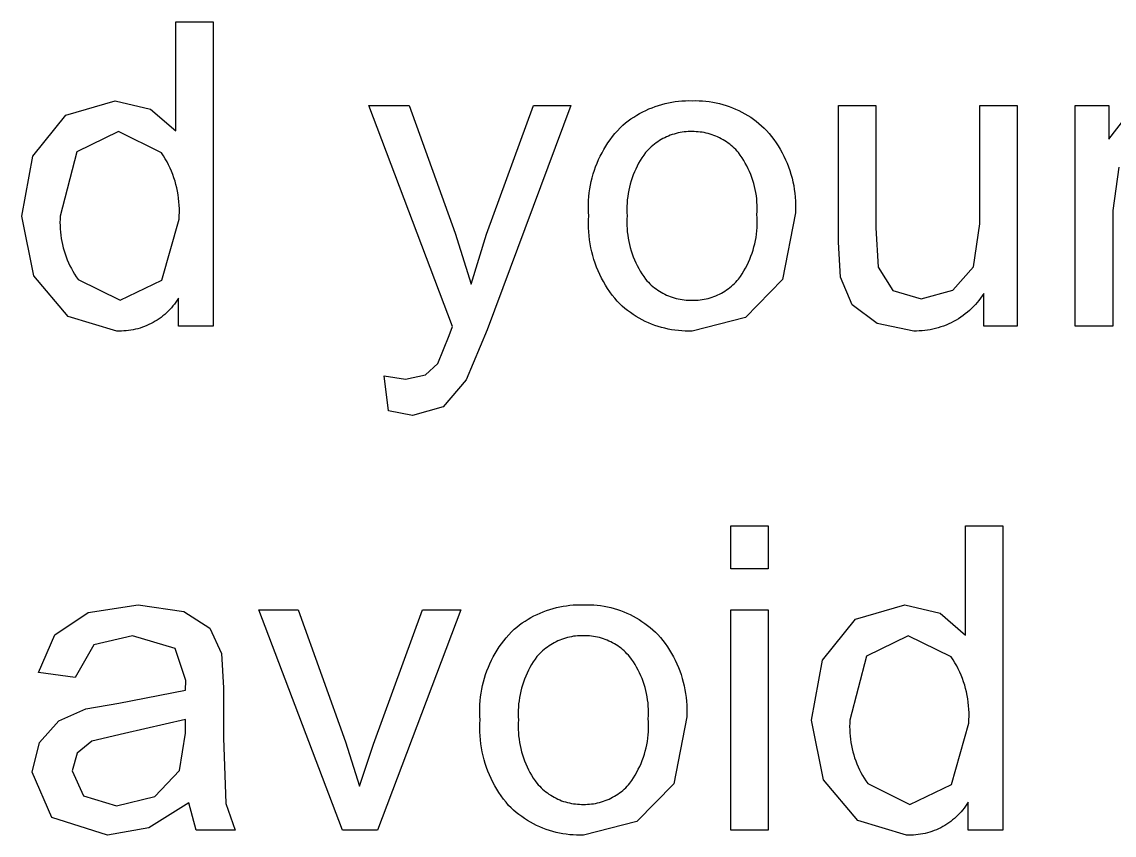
# Model space of a CAD drawing. Header units: inches. Extents: x 0 to 97, y -45 to 96.
# Drawn here: x 30.12 to 37.29, y -33.96 to -28.62 of the extents above; entities that cross this region are included whole.
import ezdxf

# ---------------------------------------------------------------- set-up
doc = ezdxf.new("R2010")
doc.units = ezdxf.units.IN
doc.header["$MEASUREMENT"] = 0
doc.layers.add('Information', color=7, linetype='Continuous', true_color=0x000000)

msp = doc.modelspace()

# ---------------------------------------------------------------- linework, layer by layer
at = {"layer": 'Information'}
for p, q in [((31.1321, -29.3334), (31.1321, -28.6163)), ((31.1321, -28.6163), (31.3761, -28.6163)), ((31.3761, -28.6163), (31.3761, -30.615)), ((30.4095, -29.2285), (30.7326, -29.1344)), ((30.7326, -29.1344), (30.9657, -29.1896)), ((32.948, -30.6177), (32.3986, -29.1671)), ((32.3986, -29.1671), (32.6631, -29.1671)), ((32.6631, -29.1671), (32.9644, -30.0056)), ((33.1702, -30.011), (33.4797, -29.1671)), ((33.7251, -29.1671), (33.1743, -30.6395)), ((33.4797, -29.1671), (33.7251, -29.1671)), ((34.2369, -29.189), (34.2577, -29.1805)), ((34.2577, -29.1805), (34.2787, -29.1726)), ((34.2787, -29.1726), (34.3, -29.1655)), ((34.3, -29.1655), (34.3215, -29.1591)), ((34.3215, -29.1591), (34.3432, -29.1534)), ((34.3432, -29.1534), (34.3651, -29.1484)), ((34.3651, -29.1484), (34.3872, -29.1442)), ((34.3872, -29.1442), (34.4093, -29.1407)), ((34.4093, -29.1407), (34.4316, -29.138)), ((34.4316, -29.138), (34.454, -29.1359)), ((34.454, -29.1359), (34.4764, -29.1347)), ((34.4764, -29.1347), (34.4988, -29.1342)), ((34.4988, -29.1342), (34.5213, -29.1344)), ((34.5213, -29.1344), (34.5438, -29.134)), ((34.5438, -29.134), (34.5664, -29.1344)), ((34.5664, -29.1344), (34.5889, -29.1355)), ((34.5889, -29.1355), (34.6114, -29.1375)), ((34.6114, -29.1375), (34.6338, -29.1402)), ((34.6338, -29.1402), (34.6561, -29.1437)), ((34.6561, -29.1437), (34.6782, -29.1479)), ((34.6782, -29.1479), (34.7002, -29.153)), ((34.7002, -29.153), (34.722, -29.1588)), ((34.722, -29.1588), (34.7436, -29.1653)), ((34.7436, -29.1653), (34.7649, -29.1726)), ((34.7649, -29.1726), (34.786, -29.1806)), ((34.786, -29.1806), (34.8068, -29.1894)), ((35.4811, -30.0642), (35.4811, -29.1671)), ((35.4811, -29.1671), (35.7265, -29.1671)), ((35.7265, -29.1671), (35.7265, -29.9701)), ((36.4095, -29.9428), (36.4095, -29.1671)), ((36.4095, -29.1671), (36.6549, -29.1671)), ((36.6549, -29.1671), (36.6549, -30.615)), ((37.0366, -30.615), (37.0366, -29.1671)), ((37.0366, -29.1671), (37.2575, -29.1671)), ((37.2575, -29.1671), (37.2575, -29.3866)), ((37.2575, -29.3866), (37.4136, -29.1835)), ((30.1927, -29.4991), (30.4095, -29.2285)), ((30.9657, -29.1896), (31.1321, -29.3334)), ((34.101, -29.2673), (34.1193, -29.2542)), ((34.1193, -29.2542), (34.1379, -29.2417)), ((34.1379, -29.2417), (34.157, -29.2299)), ((34.157, -29.2299), (34.1765, -29.2186)), ((34.1765, -29.2186), (34.1963, -29.2081)), ((34.1963, -29.2081), (34.2164, -29.1982)), ((34.2164, -29.1982), (34.2369, -29.189)), ((34.8068, -29.1894), (34.8273, -29.1988)), ((34.8273, -29.1988), (34.8474, -29.209)), ((34.8474, -29.209), (34.8671, -29.2199)), ((34.8671, -29.2199), (34.8865, -29.2314)), ((34.8865, -29.2314), (34.9055, -29.2436)), ((34.9055, -29.2436), (34.924, -29.2565)), ((34.924, -29.2565), (34.9421, -29.27)), ((34.0309, -29.3317), (34.0481, -29.3132)), ((34.0481, -29.3132), (34.0659, -29.2953)), ((34.0659, -29.2953), (34.0833, -29.281)), ((34.0833, -29.281), (34.101, -29.2673)), ((34.9421, -29.27), (34.9597, -29.2841)), ((34.9597, -29.2841), (34.9768, -29.2989)), ((34.9768, -29.2989), (34.9933, -29.3142)), ((34.9933, -29.3142), (35.0094, -29.33)), ((35.0094, -29.33), (35.0261, -29.3493)), ((30.7558, -29.3375), (30.4824, -29.4711)), ((31.038, -29.4766), (30.7558, -29.3375)), ((33.9686, -29.4113), (33.9832, -29.3906)), ((33.9832, -29.3906), (33.9984, -29.3705)), ((33.9984, -29.3705), (34.0143, -29.3508)), ((34.0143, -29.3508), (34.0309, -29.3317)), ((34.3061, -29.397), (34.295, -29.4043)), ((34.3175, -29.3902), (34.3061, -29.397)), ((34.3292, -29.3837), (34.3175, -29.3902)), ((34.341, -29.3776), (34.3292, -29.3837)), ((34.353, -29.3719), (34.341, -29.3776)), ((34.3653, -29.3666), (34.353, -29.3719)), ((34.3777, -29.3618), (34.3653, -29.3666)), ((34.3902, -29.3574), (34.3777, -29.3618)), ((34.4029, -29.3534), (34.3902, -29.3574)), ((34.4158, -29.3498), (34.4029, -29.3534)), ((34.4287, -29.3467), (34.4158, -29.3498)), ((34.4418, -29.3441), (34.4287, -29.3467)), ((34.4549, -29.3418), (34.4418, -29.3441)), ((34.4681, -29.3401), (34.4549, -29.3418)), ((34.4814, -29.3388), (34.4681, -29.3401)), ((34.4947, -29.3379), (34.4814, -29.3388)), ((34.508, -29.3375), (34.4947, -29.3379)), ((34.5213, -29.3375), (34.508, -29.3375)), ((34.5345, -29.3375), (34.5213, -29.3375)), ((34.5478, -29.338), (34.5345, -29.3375)), ((34.561, -29.3389), (34.5478, -29.338)), ((34.5742, -29.3403), (34.561, -29.3389)), ((34.5873, -29.3421), (34.5742, -29.3403)), ((34.6004, -29.3444), (34.5873, -29.3421)), ((34.6134, -29.3471), (34.6004, -29.3444)), ((34.6262, -29.3502), (34.6134, -29.3471)), ((34.639, -29.3538), (34.6262, -29.3502)), ((34.6516, -29.3579), (34.639, -29.3538)), ((34.6641, -29.3623), (34.6516, -29.3579)), ((34.6764, -29.3672), (34.6641, -29.3623)), ((34.6886, -29.3725), (34.6764, -29.3672)), ((34.7005, -29.3782), (34.6886, -29.3725)), ((34.7123, -29.3843), (34.7005, -29.3782)), ((34.7238, -29.3908), (34.7123, -29.3843)), ((34.7352, -29.3977), (34.7238, -29.3908)), ((34.7462, -29.405), (34.7352, -29.3977)), ((35.0261, -29.3493), (35.0422, -29.3692)), ((35.0422, -29.3692), (35.0576, -29.3896)), ((35.0576, -29.3896), (35.0723, -29.4105)), ((30.4824, -29.4711), (30.3727, -29.8924)), ((33.9293, -29.4761), (33.9417, -29.4541)), ((33.9417, -29.4541), (33.9548, -29.4325)), ((33.9548, -29.4325), (33.9686, -29.4113)), ((34.2247, -29.4652), (34.2159, -29.4752)), ((34.2338, -29.4555), (34.2247, -29.4652)), ((34.2432, -29.4461), (34.2338, -29.4555)), ((34.253, -29.4371), (34.2432, -29.4461)), ((34.2631, -29.4283), (34.253, -29.4371)), ((34.2734, -29.42), (34.2631, -29.4283)), ((34.2841, -29.4119), (34.2734, -29.42)), ((34.295, -29.4043), (34.2841, -29.4119)), ((34.7571, -29.4126), (34.7462, -29.405)), ((34.7676, -29.4207), (34.7571, -29.4126)), ((34.7779, -29.429), (34.7676, -29.4207)), ((34.7879, -29.4378), (34.7779, -29.429)), ((34.7975, -29.4468), (34.7879, -29.4378)), ((34.8069, -29.4562), (34.7975, -29.4468)), ((34.8159, -29.4659), (34.8069, -29.4562)), ((34.8246, -29.4759), (34.8159, -29.4659)), ((35.0723, -29.4105), (35.0862, -29.4319)), ((35.0862, -29.4319), (35.0995, -29.4538)), ((35.0995, -29.4538), (35.1119, -29.4762)), ((30.1205, -29.8924), (30.1927, -29.4991)), ((31.0505, -29.4958), (31.038, -29.4766)), ((31.0624, -29.5155), (31.0505, -29.4958)), ((31.0736, -29.5356), (31.0624, -29.5155)), ((31.0842, -29.556), (31.0736, -29.5356)), ((33.8875, -29.5681), (33.8967, -29.5446)), ((33.8967, -29.5446), (33.9068, -29.5214)), ((33.9068, -29.5214), (33.9177, -29.4986)), ((33.9177, -29.4986), (33.9293, -29.4761)), ((34.1806, -29.5276), (34.17, -29.5459)), ((34.1917, -29.5098), (34.1806, -29.5276)), ((34.2035, -29.4923), (34.1917, -29.5098)), ((34.2159, -29.4752), (34.2035, -29.4923)), ((34.8369, -29.4925), (34.8246, -29.4759)), ((34.8486, -29.5096), (34.8369, -29.4925)), ((34.8598, -29.527), (34.8486, -29.5096)), ((34.8703, -29.5448), (34.8598, -29.527)), ((34.8802, -29.563), (34.8703, -29.5448)), ((35.1119, -29.4762), (35.1236, -29.4989)), ((35.1236, -29.4989), (35.1345, -29.522)), ((35.1345, -29.522), (35.1446, -29.5455)), ((31.094, -29.5768), (31.0842, -29.556)), ((31.1031, -29.5979), (31.094, -29.5768)), ((31.1116, -29.6193), (31.1031, -29.5979)), ((33.8645, -29.6404), (33.8713, -29.616)), ((33.8713, -29.616), (33.879, -29.5919)), ((33.879, -29.5919), (33.8875, -29.5681)), ((34.1422, -29.6027), (34.1343, -29.6222)), ((34.1508, -29.5834), (34.1422, -29.6027)), ((34.1601, -29.5645), (34.1508, -29.5834)), ((34.17, -29.5459), (34.1601, -29.5645)), ((34.8894, -29.5815), (34.8802, -29.563)), ((34.898, -29.6003), (34.8894, -29.5815)), ((34.906, -29.6194), (34.898, -29.6003)), ((35.1446, -29.5455), (35.1539, -29.5693)), ((35.1539, -29.5693), (35.1623, -29.5934)), ((35.1623, -29.5934), (35.1699, -29.6178)), ((37.3229, -29.5707), (37.282, -29.857)), ((31.1193, -29.6409), (31.1116, -29.6193)), ((31.1262, -29.6628), (31.1193, -29.6409)), ((31.1324, -29.685), (31.1262, -29.6628)), ((31.1379, -29.7073), (31.1324, -29.685)), ((33.8532, -29.6897), (33.8584, -29.6649)), ((33.8584, -29.6649), (33.8645, -29.6404)), ((34.1145, -29.6822), (34.1093, -29.7026)), ((34.1204, -29.662), (34.1145, -29.6822)), ((34.127, -29.642), (34.1204, -29.662)), ((34.1343, -29.6222), (34.127, -29.642)), ((34.9133, -29.6387), (34.906, -29.6194)), ((34.9199, -29.6583), (34.9133, -29.6387)), ((34.9259, -29.6781), (34.9199, -29.6583)), ((34.9311, -29.6981), (34.9259, -29.6781)), ((35.1699, -29.6178), (35.1767, -29.6425)), ((35.1767, -29.6425), (35.1827, -29.6674)), ((35.1827, -29.6674), (35.1877, -29.6924)), ((31.1426, -29.7298), (31.1379, -29.7073)), ((31.1465, -29.7524), (31.1426, -29.7298)), ((31.1497, -29.7752), (31.1465, -29.7524)), ((33.8428, -29.7648), (33.8454, -29.7396)), ((33.8454, -29.7396), (33.8489, -29.7146)), ((33.8489, -29.7146), (33.8532, -29.6897)), ((34.101, -29.744), (34.0979, -29.7648)), ((34.1048, -29.7232), (34.101, -29.744)), ((34.1093, -29.7026), (34.1048, -29.7232)), ((34.9357, -29.7183), (34.9311, -29.6981)), ((34.9395, -29.7386), (34.9357, -29.7183)), ((34.9427, -29.759), (34.9395, -29.7386)), ((34.9451, -29.7796), (34.9427, -29.759)), ((35.1877, -29.6924), (35.1919, -29.7176)), ((35.1919, -29.7176), (35.1953, -29.743)), ((35.1953, -29.743), (35.1977, -29.7684)), ((31.1521, -29.7981), (31.1497, -29.7752)), ((31.1537, -29.821), (31.1521, -29.7981)), ((31.1546, -29.844), (31.1537, -29.821)), ((33.8399, -29.8405), (33.84, -29.8153)), ((33.84, -29.8153), (33.841, -29.79)), ((33.841, -29.79), (33.8428, -29.7648)), ((34.093, -29.8278), (34.0928, -29.8489)), ((34.0939, -29.8068), (34.093, -29.8278)), ((34.0955, -29.7858), (34.0939, -29.8068)), ((34.0979, -29.7648), (34.0955, -29.7858)), ((34.9469, -29.8002), (34.9451, -29.7796)), ((34.9479, -29.8209), (34.9469, -29.8002)), ((34.9482, -29.8415), (34.9479, -29.8209)), ((35.1977, -29.7684), (35.1993, -29.7939)), ((35.1993, -29.7939), (35.2001, -29.8195)), ((35.2001, -29.8195), (35.1999, -29.845)), ((30.2002, -30.2857), (30.1205, -29.8924)), ((30.3727, -29.8924), (30.3714, -29.9134)), ((31.1525, -29.9129), (31.154, -29.8899)), ((31.154, -29.8899), (31.1547, -29.8669)), ((31.1547, -29.8669), (31.1546, -29.844)), ((33.8407, -29.8658), (33.8399, -29.8405)), ((33.8423, -29.891), (33.8407, -29.8658)), ((33.841, -29.9174), (33.8423, -29.891)), ((34.0928, -29.8489), (34.0933, -29.87)), ((34.0933, -29.87), (34.0946, -29.891)), ((34.0946, -29.891), (34.0933, -29.9121)), ((34.9466, -29.8829), (34.9478, -29.8622)), ((34.948, -29.9043), (34.9466, -29.8829)), ((34.9478, -29.8622), (34.9482, -29.8415)), ((35.1989, -29.8706), (35.115, -30.3103)), ((35.1999, -29.845), (35.1989, -29.8706)), ((37.282, -29.857), (37.282, -30.615)), ((30.3714, -29.9134), (30.3709, -29.9344)), ((30.3709, -29.9344), (30.3711, -29.9554)), ((30.3711, -29.9554), (30.3719, -29.9763)), ((31.04, -30.3144), (31.1525, -29.9129)), ((33.8406, -29.9438), (33.841, -29.9174)), ((33.841, -29.9702), (33.8406, -29.9438)), ((33.8423, -29.9966), (33.841, -29.9702)), ((34.0933, -29.9121), (34.0928, -29.9332)), ((34.0928, -29.9332), (34.093, -29.9543)), ((34.093, -29.9543), (34.0939, -29.9754)), ((34.0939, -29.9754), (34.0956, -29.9965)), ((34.9459, -29.99), (34.9475, -29.9686)), ((34.9475, -29.9686), (34.9484, -29.9472)), ((34.9485, -29.9257), (34.948, -29.9043)), ((34.9484, -29.9472), (34.9485, -29.9257)), ((35.7265, -29.9701), (35.7415, -30.2291)), ((36.3693, -30.2257), (36.4095, -29.9428)), ((30.3719, -29.9763), (30.3735, -29.9973)), ((30.3735, -29.9973), (30.3757, -30.0182)), ((30.3757, -30.0182), (30.3787, -30.0389)), ((30.3787, -30.0389), (30.3823, -30.0596)), ((32.9644, -30.0056), (33.0693, -30.3409)), ((33.0693, -30.3409), (33.1702, -30.011)), ((33.8446, -30.0229), (33.8423, -29.9966)), ((33.8477, -30.0491), (33.8446, -30.0229)), ((34.0956, -29.9965), (34.0979, -30.0174)), ((34.0979, -30.0174), (34.101, -30.0383)), ((34.101, -30.0383), (34.1048, -30.0591)), ((34.9368, -30.0537), (34.9405, -30.0326)), ((34.9405, -30.0326), (34.9436, -30.0113)), ((34.9436, -30.0113), (34.9459, -29.99)), ((30.3823, -30.0596), (30.3867, -30.0802)), ((30.3867, -30.0802), (30.3917, -30.1006)), ((30.3917, -30.1006), (30.3974, -30.1208)), ((33.8517, -30.0752), (33.8477, -30.0491)), ((33.8566, -30.1012), (33.8517, -30.0752)), ((33.8624, -30.127), (33.8566, -30.1012)), ((34.1048, -30.0591), (34.1093, -30.0797)), ((34.1093, -30.0797), (34.1145, -30.1001)), ((34.1145, -30.1001), (34.1204, -30.1204)), ((34.9146, -30.1365), (34.9212, -30.1161)), ((34.9212, -30.1161), (34.9271, -30.0955)), ((34.9271, -30.0955), (34.9323, -30.0746)), ((34.9323, -30.0746), (34.9368, -30.0537)), ((35.4961, -30.2932), (35.4811, -30.0642)), ((30.3974, -30.1208), (30.4038, -30.1408)), ((30.4038, -30.1408), (30.4108, -30.1606)), ((30.4108, -30.1606), (30.4185, -30.1801)), ((30.4185, -30.1801), (30.4268, -30.1994)), ((33.869, -30.1525), (33.8624, -30.127)), ((33.8765, -30.1778), (33.869, -30.1525)), ((33.8849, -30.2029), (33.8765, -30.1778)), ((34.1204, -30.1204), (34.127, -30.1405)), ((34.127, -30.1405), (34.1343, -30.1603)), ((34.1343, -30.1603), (34.1423, -30.1798)), ((34.1423, -30.1798), (34.1509, -30.1991)), ((34.8907, -30.1962), (34.8993, -30.1766)), ((34.8993, -30.1766), (34.9073, -30.1567)), ((34.9073, -30.1567), (34.9146, -30.1365)), ((30.4268, -30.1994), (30.4358, -30.2184)), ((30.4358, -30.2184), (30.4454, -30.237)), ((30.4454, -30.237), (30.4557, -30.2554)), ((30.4557, -30.2554), (30.4665, -30.2734)), ((33.8941, -30.2276), (33.8849, -30.2029)), ((33.9041, -30.2521), (33.8941, -30.2276)), ((33.915, -30.2761), (33.9041, -30.2521)), ((34.1509, -30.1991), (34.1601, -30.2181)), ((34.1601, -30.2181), (34.1701, -30.2367)), ((34.1701, -30.2367), (34.1806, -30.255)), ((34.1806, -30.255), (34.1918, -30.2729)), ((34.8496, -30.2715), (34.8608, -30.2532)), ((34.8608, -30.2532), (34.8714, -30.2346)), ((34.8714, -30.2346), (34.8814, -30.2155)), ((34.8814, -30.2155), (34.8907, -30.1962)), ((35.7415, -30.2291), (35.8396, -30.3812)), ((36.2323, -30.3798), (36.3693, -30.2257)), ((30.4252, -30.5523), (30.2002, -30.2857)), ((30.4665, -30.2734), (30.4779, -30.291)), ((30.4779, -30.291), (30.4899, -30.3082)), ((30.4899, -30.3082), (30.7667, -30.4459)), ((30.7667, -30.4459), (31.04, -30.3144)), ((33.9267, -30.2998), (33.915, -30.2761)), ((33.9391, -30.3231), (33.9267, -30.2998)), ((33.9524, -30.346), (33.9391, -30.3231)), ((34.1918, -30.2729), (34.2035, -30.2904)), ((34.2035, -30.2904), (34.2159, -30.3075)), ((34.2159, -30.3075), (34.2247, -30.3176)), ((34.2247, -30.3176), (34.2338, -30.3273)), ((34.2338, -30.3273), (34.2432, -30.3368)), ((34.7982, -30.3361), (34.8076, -30.3267)), ((34.8076, -30.3267), (34.8166, -30.3169)), ((34.8166, -30.3169), (34.8253, -30.3069)), ((34.8253, -30.3069), (34.8377, -30.2894)), ((34.8377, -30.2894), (34.8496, -30.2715)), ((35.115, -30.3103), (34.871, -30.5591)), ((35.5717, -30.4752), (35.4961, -30.2932)), ((33.9664, -30.3683), (33.9524, -30.346)), ((33.9812, -30.3902), (33.9664, -30.3683)), ((33.9967, -30.4116), (33.9812, -30.3902)), ((34.2432, -30.3368), (34.2529, -30.3459)), ((34.2529, -30.3459), (34.263, -30.3546)), ((34.263, -30.3546), (34.2733, -30.363)), ((34.2733, -30.363), (34.2839, -30.3711)), ((34.2839, -30.3711), (34.2948, -30.3787)), ((34.2948, -30.3787), (34.306, -30.3861)), ((34.306, -30.3861), (34.3174, -30.393)), ((34.3174, -30.393), (34.329, -30.3995)), ((34.329, -30.3995), (34.3409, -30.4056)), ((34.3409, -30.4056), (34.3529, -30.4113)), ((34.6891, -30.4109), (34.7011, -30.4052)), ((34.7011, -30.4052), (34.7129, -30.399)), ((34.7129, -30.399), (34.7245, -30.3925)), ((34.7245, -30.3925), (34.7358, -30.3856)), ((34.7358, -30.3856), (34.7469, -30.3782)), ((34.7469, -30.3782), (34.7577, -30.3705)), ((34.7577, -30.3705), (34.7683, -30.3625)), ((34.7683, -30.3625), (34.7786, -30.354)), ((34.7786, -30.354), (34.7886, -30.3452)), ((34.7886, -30.3452), (34.7982, -30.3361)), ((35.8396, -30.3812), (36.025, -30.4364)), ((36.025, -30.4364), (36.2323, -30.3798)), ((36.4354, -30.4023), (36.4254, -30.4174)), ((36.4354, -30.615), (36.4354, -30.4023)), ((31.1222, -30.4707), (31.1125, -30.4829)), ((31.1313, -30.4582), (31.1222, -30.4707)), ((31.1401, -30.4454), (31.1313, -30.4582)), ((31.1484, -30.4323), (31.1401, -30.4454)), ((31.1484, -30.615), (31.1484, -30.4323)), ((34.0129, -30.4324), (33.9967, -30.4116)), ((34.0298, -30.4527), (34.0129, -30.4324)), ((34.046, -30.4687), (34.0298, -30.4527)), ((34.0627, -30.484), (34.046, -30.4687)), ((34.3529, -30.4113), (34.3651, -30.4166)), ((34.3651, -30.4166), (34.3776, -30.4215)), ((34.3776, -30.4215), (34.3901, -30.4259)), ((34.3901, -30.4259), (34.4028, -30.4299)), ((34.4028, -30.4299), (34.4157, -30.4335)), ((34.4157, -30.4335), (34.4286, -30.4366)), ((34.4286, -30.4366), (34.4417, -30.4393)), ((34.4417, -30.4393), (34.4548, -30.4416)), ((34.4548, -30.4416), (34.4681, -30.4433)), ((34.4681, -30.4433), (34.4813, -30.4447)), ((34.4813, -30.4447), (34.4946, -30.4455)), ((34.4946, -30.4455), (34.508, -30.446)), ((34.508, -30.446), (34.5213, -30.4459)), ((34.5213, -30.4459), (34.5346, -30.4459)), ((34.5346, -30.4459), (34.5479, -30.4455)), ((34.5479, -30.4455), (34.5611, -30.4446)), ((34.5611, -30.4446), (34.5744, -30.4432)), ((34.5744, -30.4432), (34.5875, -30.4414)), ((34.5875, -30.4414), (34.6006, -30.4391)), ((34.6006, -30.4391), (34.6136, -30.4364)), ((34.6136, -30.4364), (34.6266, -30.4333)), ((34.6266, -30.4333), (34.6394, -30.4297)), ((34.6394, -30.4297), (34.652, -30.4256)), ((34.652, -30.4256), (34.6646, -30.4212)), ((34.6646, -30.4212), (34.6769, -30.4163)), ((34.6769, -30.4163), (34.6891, -30.4109)), ((35.7367, -30.5986), (35.5717, -30.4752)), ((36.3804, -30.4743), (36.368, -30.4875)), ((36.3924, -30.4607), (36.3804, -30.4743)), ((36.4039, -30.4467), (36.3924, -30.4607)), ((36.4149, -30.4322), (36.4039, -30.4467)), ((36.4254, -30.4174), (36.4149, -30.4322)), ((31.0466, -30.5484), (31.0343, -30.5579)), ((31.0585, -30.5385), (31.0466, -30.5484)), ((31.07, -30.5281), (31.0585, -30.5385)), ((31.0812, -30.5174), (31.07, -30.5281)), ((31.0921, -30.5062), (31.0812, -30.5174)), ((31.1025, -30.4947), (31.0921, -30.5062)), ((31.1125, -30.4829), (31.1025, -30.4947)), ((34.0799, -30.4988), (34.0627, -30.484)), ((34.0976, -30.5129), (34.0799, -30.4988)), ((34.1158, -30.5265), (34.0976, -30.5129)), ((34.1345, -30.5394), (34.1158, -30.5265)), ((34.1536, -30.5516), (34.1345, -30.5394)), ((36.2994, -30.5468), (36.2845, -30.5573)), ((36.3139, -30.5359), (36.2994, -30.5468)), ((36.328, -30.5245), (36.3139, -30.5359)), ((36.3418, -30.5127), (36.328, -30.5245)), ((36.3551, -30.5003), (36.3418, -30.5127)), ((36.368, -30.4875), (36.3551, -30.5003)), ((30.7435, -30.6477), (30.4252, -30.5523)), ((30.9261, -30.618), (30.9115, -30.6233)), ((30.9404, -30.6121), (30.9261, -30.618)), ((30.9546, -30.6058), (30.9404, -30.6121)), ((30.9686, -30.599), (30.9546, -30.6058)), ((30.9823, -30.5917), (30.9686, -30.599)), ((30.9957, -30.5839), (30.9823, -30.5917)), ((31.0089, -30.5757), (30.9957, -30.5839)), ((31.0217, -30.567), (31.0089, -30.5757)), ((31.0343, -30.5579), (31.0217, -30.567)), ((31.3761, -30.615), (31.1484, -30.615)), ((32.9262, -30.6777), (32.948, -30.6177)), ((34.1731, -30.5631), (34.1536, -30.5516)), ((34.193, -30.574), (34.1731, -30.5631)), ((34.2133, -30.5842), (34.193, -30.574)), ((34.2339, -30.5936), (34.2133, -30.5842)), ((34.2549, -30.6024), (34.2339, -30.5936)), ((34.2761, -30.6104), (34.2549, -30.6024)), ((34.2976, -30.6176), (34.2761, -30.6104)), ((34.3193, -30.6241), (34.2976, -30.6176)), ((34.871, -30.5591), (34.5213, -30.6477)), ((35.976, -30.6477), (35.7367, -30.5986)), ((36.1546, -30.621), (36.1373, -30.6264)), ((36.1717, -30.615), (36.1546, -30.621)), ((36.1886, -30.6085), (36.1717, -30.615)), ((36.2053, -30.6013), (36.1886, -30.6085)), ((36.2218, -30.5936), (36.2053, -30.6013)), ((36.2379, -30.5853), (36.2218, -30.5936)), ((36.2538, -30.5765), (36.2379, -30.5853)), ((36.2693, -30.5671), (36.2538, -30.5765)), ((36.2845, -30.5573), (36.2693, -30.5671)), ((36.6549, -30.615), (36.4354, -30.615)), ((37.282, -30.615), (37.0366, -30.615)), ((30.759, -30.6481), (30.7435, -30.6477)), ((30.7745, -30.648), (30.759, -30.6481)), ((30.7901, -30.6474), (30.7745, -30.648)), ((30.8055, -30.6462), (30.7901, -30.6474)), ((30.821, -30.6445), (30.8055, -30.6462)), ((30.8363, -30.6423), (30.821, -30.6445)), ((30.8516, -30.6395), (30.8363, -30.6423)), ((30.8668, -30.6363), (30.8516, -30.6395)), ((30.8818, -30.6324), (30.8668, -30.6363)), ((30.8967, -30.6281), (30.8818, -30.6324)), ((30.9115, -30.6233), (30.8967, -30.6281)), ((32.8512, -30.8604), (32.9262, -30.6777)), ((33.1743, -30.6395), (33.0366, -30.9681)), ((34.3413, -30.6298), (34.3193, -30.6241)), ((34.3634, -30.6348), (34.3413, -30.6298)), ((34.3857, -30.639), (34.3634, -30.6348)), ((34.4081, -30.6424), (34.3857, -30.639)), ((34.4306, -30.6451), (34.4081, -30.6424)), ((34.4533, -30.6469), (34.4306, -30.6451)), ((34.4759, -30.6479), (34.4533, -30.6469)), ((34.4986, -30.6482), (34.4759, -30.6479)), ((34.5213, -30.6477), (34.4986, -30.6482)), ((35.9941, -30.6478), (35.976, -30.6477)), ((36.0122, -30.6473), (35.9941, -30.6478)), ((36.0304, -30.6461), (36.0122, -30.6473)), ((36.0484, -30.6444), (36.0304, -30.6461)), ((36.0664, -30.642), (36.0484, -30.6444)), ((36.0843, -30.639), (36.0664, -30.642)), ((36.1021, -30.6354), (36.0843, -30.639)), ((36.1198, -30.6312), (36.1021, -30.6354)), ((36.1373, -30.6264), (36.1198, -30.6312)), ((32.7708, -30.9367), (32.8512, -30.8604)), ((32.5267, -31.1726), (32.4995, -30.9422)), ((32.4995, -30.9422), (32.6399, -30.964)), ((32.6399, -30.964), (32.7708, -30.9367)), ((33.0366, -30.9681), (32.8867, -31.146)), ((32.6849, -31.2026), (32.5267, -31.1726)), ((32.8867, -31.146), (32.6849, -31.2026)), ((34.7743, -32.2104), (34.7743, -31.9282)), ((34.7743, -31.9282), (35.0197, -31.9282)), ((35.0197, -31.9282), (35.0197, -32.2104)), ((36.3163, -32.6453), (36.3163, -31.9282)), ((36.3163, -31.9282), (36.5603, -31.9282)), ((36.5603, -31.9282), (36.5603, -33.9268)), ((35.0197, -32.2104), (34.7743, -32.2104)), ((30.5548, -32.4974), (30.8834, -32.4463)), ((30.8834, -32.4463), (31.1847, -32.4899)), ((32.2263, -33.9268), (31.6755, -32.479)), ((31.6755, -32.479), (31.9345, -32.479)), ((31.9345, -32.479), (32.2454, -33.3461)), ((32.4294, -33.3624), (32.7512, -32.479)), ((33.0034, -32.479), (32.4553, -33.9268)), ((32.7512, -32.479), (33.0034, -32.479)), ((33.5441, -32.4923), (33.5652, -32.4845)), ((33.5652, -32.4845), (33.5864, -32.4774)), ((33.5864, -32.4774), (33.608, -32.471)), ((33.608, -32.471), (33.6297, -32.4653)), ((33.6297, -32.4653), (33.6516, -32.4603)), ((33.6516, -32.4603), (33.6736, -32.4561)), ((33.6736, -32.4561), (33.6958, -32.4526)), ((33.6958, -32.4526), (33.7181, -32.4498)), ((33.7181, -32.4498), (33.7404, -32.4478)), ((33.7404, -32.4478), (33.7629, -32.4466)), ((33.7629, -32.4466), (33.7853, -32.446)), ((33.7853, -32.446), (33.8077, -32.4463)), ((33.8077, -32.4463), (33.8303, -32.4459)), ((33.8303, -32.4459), (33.8528, -32.4462)), ((33.8528, -32.4462), (33.8754, -32.4474)), ((33.8754, -32.4474), (33.8978, -32.4493)), ((33.8978, -32.4493), (33.9202, -32.4521)), ((33.9202, -32.4521), (33.9425, -32.4555)), ((33.9425, -32.4555), (33.9647, -32.4598)), ((33.9647, -32.4598), (33.9867, -32.4648)), ((33.9867, -32.4648), (34.0085, -32.4706)), ((34.0085, -32.4706), (34.03, -32.4772)), ((34.03, -32.4772), (34.0514, -32.4845)), ((34.0514, -32.4845), (34.0725, -32.4925)), ((34.7743, -33.9268), (34.7743, -32.479)), ((34.7743, -32.479), (35.0197, -32.479)), ((35.0197, -32.479), (35.0197, -33.9268)), ((35.5937, -32.5403), (35.9168, -32.4463)), ((35.9168, -32.4463), (36.1499, -32.5015)), ((30.3381, -32.6433), (30.5548, -32.4974)), ((31.1847, -32.4899), (31.3551, -32.5996)), ((33.4057, -32.5661), (33.4244, -32.5536)), ((33.4244, -32.5536), (33.4435, -32.5417)), ((33.4435, -32.5417), (33.4629, -32.5305)), ((33.4629, -32.5305), (33.4827, -32.52)), ((33.4827, -32.52), (33.5029, -32.5101)), ((33.5029, -32.5101), (33.5234, -32.5009)), ((33.5234, -32.5009), (33.5441, -32.4923)), ((34.0725, -32.4925), (34.0932, -32.5013)), ((34.0932, -32.5013), (34.1137, -32.5107)), ((34.1137, -32.5107), (34.1338, -32.5209)), ((34.1338, -32.5209), (34.1536, -32.5318)), ((34.1536, -32.5318), (34.173, -32.5433)), ((34.173, -32.5433), (34.1919, -32.5555)), ((34.1919, -32.5555), (34.2105, -32.5684)), ((35.3769, -32.811), (35.5937, -32.5403)), ((36.1499, -32.5015), (36.3163, -32.6453)), ((31.3551, -32.5996), (31.4315, -32.7667)), ((33.3174, -32.6436), (33.3346, -32.6251)), ((33.3346, -32.6251), (33.3524, -32.6071)), ((33.3524, -32.6071), (33.3697, -32.5929)), ((33.3697, -32.5929), (33.3875, -32.5792)), ((33.3875, -32.5792), (33.4057, -32.5661)), ((34.2105, -32.5684), (34.2285, -32.5819)), ((34.2285, -32.5819), (34.2461, -32.596)), ((34.2461, -32.596), (34.2632, -32.6107)), ((34.2632, -32.6107), (34.2798, -32.626)), ((34.2798, -32.626), (34.2958, -32.6419)), ((30.2304, -32.8921), (30.3381, -32.6433)), ((30.848, -32.6494), (30.5923, -32.7101)), ((31.1274, -32.7326), (30.848, -32.6494)), ((33.2696, -32.7025), (33.2849, -32.6823)), ((33.2849, -32.6823), (33.3008, -32.6627)), ((33.3008, -32.6627), (33.3174, -32.6436)), ((33.6156, -32.6955), (33.604, -32.702)), ((33.6275, -32.6895), (33.6156, -32.6955)), ((33.6395, -32.6838), (33.6275, -32.6895)), ((33.6517, -32.6785), (33.6395, -32.6838)), ((33.6641, -32.6737), (33.6517, -32.6785)), ((33.6767, -32.6692), (33.6641, -32.6737)), ((33.6894, -32.6653), (33.6767, -32.6692)), ((33.7022, -32.6617), (33.6894, -32.6653)), ((33.7152, -32.6586), (33.7022, -32.6617)), ((33.7282, -32.6559), (33.7152, -32.6586)), ((33.7414, -32.6537), (33.7282, -32.6559)), ((33.7546, -32.6519), (33.7414, -32.6537)), ((33.7678, -32.6506), (33.7546, -32.6519)), ((33.7811, -32.6498), (33.7678, -32.6506)), ((33.7944, -32.6494), (33.7811, -32.6498)), ((33.8077, -32.6494), (33.7944, -32.6494)), ((33.821, -32.6494), (33.8077, -32.6494)), ((33.8342, -32.6499), (33.821, -32.6494)), ((33.8475, -32.6508), (33.8342, -32.6499)), ((33.8606, -32.6522), (33.8475, -32.6508)), ((33.8738, -32.654), (33.8606, -32.6522)), ((33.8868, -32.6563), (33.8738, -32.654)), ((33.8998, -32.659), (33.8868, -32.6563)), ((33.9127, -32.6621), (33.8998, -32.659)), ((33.9254, -32.6657), (33.9127, -32.6621)), ((33.9381, -32.6697), (33.9254, -32.6657)), ((33.9506, -32.6742), (33.9381, -32.6697)), ((33.9629, -32.6791), (33.9506, -32.6742)), ((33.975, -32.6844), (33.9629, -32.6791)), ((33.987, -32.6901), (33.975, -32.6844)), ((33.9988, -32.6962), (33.987, -32.6901)), ((34.0103, -32.7027), (33.9988, -32.6962)), ((34.2958, -32.6419), (34.3126, -32.6612)), ((34.3126, -32.6612), (34.3287, -32.6811)), ((34.3287, -32.6811), (34.3441, -32.7015)), ((35.94, -32.6494), (35.6666, -32.783)), ((36.2222, -32.7885), (35.94, -32.6494)), ((30.5923, -32.7101), (30.4703, -32.9248)), ((31.197, -32.9439), (31.1274, -32.7326)), ((31.4315, -32.7667), (31.4437, -32.993)), ((33.2157, -32.788), (33.2281, -32.766)), ((33.2281, -32.766), (33.2412, -32.7443)), ((33.2412, -32.7443), (33.2551, -32.7232)), ((33.2551, -32.7232), (33.2696, -32.7025)), ((33.5203, -32.7674), (33.5111, -32.7771)), ((33.5297, -32.758), (33.5203, -32.7674)), ((33.5395, -32.7489), (33.5297, -32.758)), ((33.5495, -32.7402), (33.5395, -32.7489)), ((33.5599, -32.7318), (33.5495, -32.7402)), ((33.5705, -32.7238), (33.5599, -32.7318)), ((33.5814, -32.7162), (33.5705, -32.7238)), ((33.5926, -32.7089), (33.5814, -32.7162)), ((33.604, -32.702), (33.5926, -32.7089)), ((34.0216, -32.7096), (34.0103, -32.7027)), ((34.0327, -32.7169), (34.0216, -32.7096)), ((34.0435, -32.7245), (34.0327, -32.7169)), ((34.0541, -32.7325), (34.0435, -32.7245)), ((34.0643, -32.7409), (34.0541, -32.7325)), ((34.0743, -32.7496), (34.0643, -32.7409)), ((34.084, -32.7587), (34.0743, -32.7496)), ((34.0934, -32.7681), (34.084, -32.7587)), ((34.1024, -32.7778), (34.0934, -32.7681)), ((34.3441, -32.7015), (34.3587, -32.7224)), ((34.3587, -32.7224), (34.3727, -32.7438)), ((34.3727, -32.7438), (34.3859, -32.7657)), ((34.3859, -32.7657), (34.3984, -32.788)), ((33.1832, -32.8565), (33.1933, -32.8333)), ((33.1933, -32.8333), (33.2041, -32.8105)), ((33.2041, -32.8105), (33.2157, -32.788)), ((33.467, -32.8395), (33.4565, -32.8578)), ((33.4782, -32.8217), (33.467, -32.8395)), ((33.49, -32.8042), (33.4782, -32.8217)), ((33.5024, -32.7871), (33.49, -32.8042)), ((33.5111, -32.7771), (33.5024, -32.7871)), ((34.1111, -32.7878), (34.1024, -32.7778)), ((34.1234, -32.8044), (34.1111, -32.7878)), ((34.1351, -32.8215), (34.1234, -32.8044)), ((34.1462, -32.8389), (34.1351, -32.8215)), ((34.1567, -32.8567), (34.1462, -32.8389)), ((34.3984, -32.788), (34.4101, -32.8108)), ((34.4101, -32.8108), (34.4209, -32.8339)), ((34.4209, -32.8339), (34.431, -32.8574)), ((35.3047, -33.2043), (35.3769, -32.811)), ((35.6666, -32.783), (35.5569, -33.2043)), ((36.2347, -32.8077), (36.2222, -32.7885)), ((36.2466, -32.8274), (36.2347, -32.8077)), ((36.2579, -32.8475), (36.2466, -32.8274)), ((30.4703, -32.9248), (30.2304, -32.8921)), ((33.1578, -32.9279), (33.1654, -32.9038)), ((33.1654, -32.9038), (33.1739, -32.88)), ((33.1739, -32.88), (33.1832, -32.8565)), ((33.4287, -32.9145), (33.4207, -32.9341)), ((33.4373, -32.8953), (33.4287, -32.9145)), ((33.4466, -32.8764), (33.4373, -32.8953)), ((33.4565, -32.8578), (33.4466, -32.8764)), ((34.1666, -32.8749), (34.1567, -32.8567)), ((34.1759, -32.8933), (34.1666, -32.8749)), ((34.1845, -32.9122), (34.1759, -32.8933)), ((34.1925, -32.9312), (34.1845, -32.9122)), ((34.431, -32.8574), (34.4403, -32.8812)), ((34.4403, -32.8812), (34.4488, -32.9053)), ((34.4488, -32.9053), (34.4564, -32.9297)), ((36.2684, -32.8679), (36.2579, -32.8475)), ((36.2782, -32.8887), (36.2684, -32.8679)), ((36.2874, -32.9098), (36.2782, -32.8887)), ((36.2958, -32.9311), (36.2874, -32.9098)), ((31.1956, -33.008), (31.197, -32.9439)), ((33.1397, -33.0016), (33.1449, -32.9768)), ((33.1449, -32.9768), (33.1509, -32.9523)), ((33.1509, -32.9523), (33.1578, -32.9279)), ((33.4068, -32.9739), (33.4009, -32.9941)), ((33.4134, -32.9538), (33.4068, -32.9739)), ((33.4207, -32.9341), (33.4134, -32.9538)), ((34.1998, -32.9506), (34.1925, -32.9312)), ((34.2064, -32.9702), (34.1998, -32.9506)), ((34.2123, -32.99), (34.2064, -32.9702)), ((34.4564, -32.9297), (34.4632, -32.9544)), ((34.4632, -32.9544), (34.4691, -32.9792)), ((34.4691, -32.9792), (34.4742, -33.0043)), ((36.3035, -32.9528), (36.2958, -32.9311)), ((36.3104, -32.9747), (36.3035, -32.9528)), ((36.3166, -32.9968), (36.3104, -32.9747)), ((30.758, -33.0925), (31.1956, -33.008)), ((31.4437, -32.993), (31.4437, -33.3202)), ((33.1292, -33.0766), (33.1319, -33.0515)), ((33.1319, -33.0515), (33.1354, -33.0265)), ((33.1354, -33.0265), (33.1397, -33.0016)), ((33.3874, -33.0559), (33.3844, -33.0767)), ((33.3912, -33.0351), (33.3874, -33.0559)), ((33.3957, -33.0145), (33.3912, -33.0351)), ((33.4009, -32.9941), (33.3957, -33.0145)), ((34.2176, -33.01), (34.2123, -32.99)), ((34.2221, -33.0302), (34.2176, -33.01)), ((34.226, -33.0505), (34.2221, -33.0302)), ((34.2291, -33.0709), (34.226, -33.0505)), ((34.4742, -33.0043), (34.4784, -33.0295)), ((34.4784, -33.0295), (34.4817, -33.0549)), ((34.4817, -33.0549), (34.4842, -33.0803)), ((36.3221, -33.0192), (36.3166, -32.9968)), ((36.3268, -33.0417), (36.3221, -33.0192)), ((36.3307, -33.0643), (36.3268, -33.0417)), ((30.3633, -33.2097), (30.5398, -33.1293)), ((30.5398, -33.1293), (30.758, -33.0925)), ((33.1264, -33.1524), (33.1265, -33.1271)), ((33.1265, -33.1271), (33.1274, -33.1019)), ((33.1274, -33.1019), (33.1292, -33.0766)), ((33.3804, -33.1187), (33.3794, -33.1397)), ((33.382, -33.0977), (33.3804, -33.1187)), ((33.3844, -33.0767), (33.382, -33.0977)), ((34.2316, -33.0915), (34.2291, -33.0709)), ((34.2333, -33.1121), (34.2316, -33.0915)), ((34.2343, -33.1327), (34.2333, -33.1121)), ((34.4842, -33.0803), (34.4858, -33.1058)), ((34.4858, -33.1058), (34.4865, -33.1314)), ((36.3339, -33.0871), (36.3307, -33.0643)), ((36.3363, -33.1099), (36.3339, -33.0871)), ((36.3379, -33.1329), (36.3363, -33.1099)), ((31.1956, -33.2002), (30.7948, -33.2929)), ((31.1956, -33.2902), (31.1956, -33.2002)), ((33.1272, -33.1777), (33.1264, -33.1524)), ((33.1288, -33.2029), (33.1272, -33.1777)), ((33.3794, -33.1397), (33.3792, -33.1608)), ((33.3792, -33.1608), (33.3798, -33.1819)), ((33.3798, -33.1819), (33.381, -33.2029)), ((34.2331, -33.1947), (34.2342, -33.1741)), ((34.2344, -33.2162), (34.2331, -33.1947)), ((34.2342, -33.1741), (34.2346, -33.1534)), ((34.2346, -33.1534), (34.2343, -33.1327)), ((34.4853, -33.1825), (34.4015, -33.6221)), ((34.4864, -33.1569), (34.4853, -33.1825)), ((34.4865, -33.1314), (34.4864, -33.1569)), ((36.3367, -33.2247), (36.3382, -33.2018)), ((36.3388, -33.1558), (36.3379, -33.1329)), ((36.3382, -33.2018), (36.3389, -33.1788)), ((36.3389, -33.1788), (36.3388, -33.1558)), ((30.2365, -33.3508), (30.3633, -33.2097)), ((33.127, -33.2557), (33.1275, -33.2293)), ((33.1275, -33.2821), (33.127, -33.2557)), ((33.1275, -33.2293), (33.1288, -33.2029)), ((33.3798, -33.224), (33.3793, -33.2451)), ((33.3793, -33.2451), (33.3795, -33.2662)), ((33.3795, -33.2662), (33.3804, -33.2873)), ((33.381, -33.2029), (33.3798, -33.224)), ((34.234, -33.2805), (34.2348, -33.259)), ((34.235, -33.2376), (34.2344, -33.2162)), ((34.2348, -33.259), (34.235, -33.2376)), ((35.3844, -33.5976), (35.3047, -33.2043)), ((35.5556, -33.2252), (35.5551, -33.2462)), ((35.5551, -33.2462), (35.5553, -33.2672)), ((35.5553, -33.2672), (35.5561, -33.2882)), ((35.5569, -33.2043), (35.5556, -33.2252)), ((36.2242, -33.6262), (36.3367, -33.2247)), ((30.5807, -33.342), (30.484, -33.4217)), ((30.7948, -33.2929), (30.5807, -33.342)), ((31.1561, -33.5356), (31.1956, -33.2902)), ((31.4437, -33.3202), (31.4594, -33.753)), ((32.2454, -33.3461), (32.3381, -33.6378)), ((33.1288, -33.3085), (33.1275, -33.2821)), ((33.131, -33.3348), (33.1288, -33.3085)), ((33.1342, -33.361), (33.131, -33.3348)), ((33.3804, -33.2873), (33.382, -33.3083)), ((33.382, -33.3083), (33.3844, -33.3293)), ((33.3844, -33.3293), (33.3875, -33.3502)), ((34.2232, -33.3655), (34.227, -33.3444)), ((34.227, -33.3444), (34.23, -33.3232)), ((34.23, -33.3232), (34.2324, -33.3019)), ((34.2324, -33.3019), (34.234, -33.2805)), ((35.5561, -33.2882), (35.5577, -33.3092)), ((35.5577, -33.3092), (35.56, -33.33)), ((35.56, -33.33), (35.5629, -33.3508)), ((30.1881, -33.5451), (30.2365, -33.3508)), ((32.3381, -33.6378), (32.4294, -33.3624)), ((33.1382, -33.3871), (33.1342, -33.361)), ((33.1431, -33.4131), (33.1382, -33.3871)), ((33.1488, -33.4388), (33.1431, -33.4131)), ((33.3875, -33.3502), (33.3913, -33.371)), ((33.3913, -33.371), (33.3958, -33.3916)), ((33.3958, -33.3916), (33.401, -33.412)), ((33.401, -33.412), (33.4069, -33.4323)), ((34.2076, -33.428), (34.2135, -33.4073)), ((34.2135, -33.4073), (34.2187, -33.3865)), ((34.2187, -33.3865), (34.2232, -33.3655)), ((35.5629, -33.3508), (35.5666, -33.3715)), ((35.5666, -33.3715), (35.5709, -33.3921)), ((35.5709, -33.3921), (35.5759, -33.4124)), ((35.5759, -33.4124), (35.5816, -33.4327)), ((30.484, -33.4217), (30.4499, -33.5383)), ((33.1555, -33.4644), (33.1488, -33.4388)), ((33.163, -33.4897), (33.1555, -33.4644)), ((33.4069, -33.4323), (33.4135, -33.4523)), ((33.4135, -33.4523), (33.4208, -33.4722)), ((33.4208, -33.4722), (33.4287, -33.4917)), ((34.1771, -33.5081), (34.1858, -33.4885)), ((34.1858, -33.4885), (34.1937, -33.4685)), ((34.1937, -33.4685), (34.201, -33.4484)), ((34.201, -33.4484), (34.2076, -33.428)), ((35.5816, -33.4327), (35.588, -33.4527)), ((35.588, -33.4527), (35.595, -33.4725)), ((35.595, -33.4725), (35.6027, -33.492)), ((30.3163, -33.843), (30.1881, -33.5451)), ((30.4499, -33.5383), (30.5242, -33.7019)), ((30.9938, -33.7053), (31.1561, -33.5356)), ((33.1713, -33.5148), (33.163, -33.4897)), ((33.1806, -33.5395), (33.1713, -33.5148)), ((33.1906, -33.5639), (33.1806, -33.5395)), ((33.4287, -33.4917), (33.4373, -33.511)), ((33.4373, -33.511), (33.4466, -33.5299)), ((33.4466, -33.5299), (33.4565, -33.5486)), ((33.4565, -33.5486), (33.4671, -33.5669)), ((34.1473, -33.5651), (34.1579, -33.5464)), ((34.1579, -33.5464), (34.1678, -33.5274)), ((34.1678, -33.5274), (34.1771, -33.5081)), ((35.6027, -33.492), (35.6111, -33.5113)), ((35.6111, -33.5113), (35.62, -33.5302)), ((35.62, -33.5302), (35.6296, -33.5489)), ((35.6296, -33.5489), (35.6399, -33.5673)), ((33.2015, -33.588), (33.1906, -33.5639)), ((33.2131, -33.6117), (33.2015, -33.588)), ((33.2256, -33.635), (33.2131, -33.6117)), ((33.4671, -33.5669), (33.4782, -33.5848)), ((33.4782, -33.5848), (33.49, -33.6023)), ((33.49, -33.6023), (33.5024, -33.6194)), ((33.5024, -33.6194), (33.5111, -33.6295)), ((33.5111, -33.6295), (33.5202, -33.6392)), ((34.0941, -33.6386), (34.1031, -33.6288)), ((34.1031, -33.6288), (34.1118, -33.6187)), ((34.1118, -33.6187), (34.1242, -33.6013)), ((34.1242, -33.6013), (34.136, -33.5834)), ((34.136, -33.5834), (34.1473, -33.5651)), ((34.4015, -33.6221), (34.1574, -33.8709)), ((35.6094, -33.8641), (35.3844, -33.5976)), ((35.6399, -33.5673), (35.6507, -33.5853)), ((35.6507, -33.5853), (35.6621, -33.6029)), ((35.6621, -33.6029), (35.6741, -33.6201)), ((35.6741, -33.6201), (35.9509, -33.7578)), ((35.9509, -33.7578), (36.2242, -33.6262)), ((30.5242, -33.7019), (30.7416, -33.7673)), ((33.2388, -33.6578), (33.2256, -33.635)), ((33.2529, -33.6802), (33.2388, -33.6578)), ((33.2676, -33.7021), (33.2529, -33.6802)), ((33.2831, -33.7235), (33.2676, -33.7021)), ((33.5202, -33.6392), (33.5296, -33.6486)), ((33.5296, -33.6486), (33.5394, -33.6577)), ((33.5394, -33.6577), (33.5494, -33.6665)), ((33.5494, -33.6665), (33.5598, -33.6749)), ((33.5598, -33.6749), (33.5704, -33.6829)), ((33.5704, -33.6829), (33.5813, -33.6906)), ((33.5813, -33.6906), (33.5925, -33.6979)), ((33.5925, -33.6979), (33.6039, -33.7048)), ((33.9993, -33.7109), (34.0109, -33.7044)), ((34.0109, -33.7044), (34.0223, -33.6974)), ((34.0223, -33.6974), (34.0333, -33.6901)), ((34.0333, -33.6901), (34.0442, -33.6824)), ((34.0442, -33.6824), (34.0547, -33.6743)), ((34.0547, -33.6743), (34.065, -33.6659)), ((34.065, -33.6659), (34.075, -33.6571)), ((34.075, -33.6571), (34.0847, -33.648)), ((34.0847, -33.648), (34.0941, -33.6386)), ((30.7416, -33.7673), (30.9938, -33.7053)), ((31.2161, -33.7482), (30.9536, -33.9118)), ((31.2651, -33.9268), (31.2161, -33.7482)), ((31.4594, -33.753), (31.5214, -33.9268)), ((33.2993, -33.7443), (33.2831, -33.7235)), ((33.3163, -33.7646), (33.2993, -33.7443)), ((33.3324, -33.7805), (33.3163, -33.7646)), ((33.6039, -33.7048), (33.6155, -33.7114)), ((33.6155, -33.7114), (33.6273, -33.7175)), ((33.6273, -33.7175), (33.6394, -33.7232)), ((33.6394, -33.7232), (33.6516, -33.7285)), ((33.6516, -33.7285), (33.664, -33.7334)), ((33.664, -33.7334), (33.6766, -33.7378)), ((33.6766, -33.7378), (33.6893, -33.7418)), ((33.6893, -33.7418), (33.7021, -33.7454)), ((33.7021, -33.7454), (33.7151, -33.7485)), ((33.7151, -33.7485), (33.7282, -33.7512)), ((33.7282, -33.7512), (33.7413, -33.7534)), ((33.7413, -33.7534), (33.7545, -33.7552)), ((33.7545, -33.7552), (33.7678, -33.7565)), ((33.7678, -33.7565), (33.7811, -33.7574)), ((33.7811, -33.7574), (33.7944, -33.7578)), ((33.7944, -33.7578), (33.8077, -33.7578)), ((33.8077, -33.7578), (33.821, -33.7578)), ((33.821, -33.7578), (33.8343, -33.7574)), ((33.8343, -33.7574), (33.8476, -33.7565)), ((33.8476, -33.7565), (33.8608, -33.7551)), ((33.8608, -33.7551), (33.874, -33.7533)), ((33.874, -33.7533), (33.8871, -33.751)), ((33.8871, -33.751), (33.9001, -33.7483)), ((33.9001, -33.7483), (33.913, -33.7451)), ((33.913, -33.7451), (33.9258, -33.7415)), ((33.9258, -33.7415), (33.9385, -33.7375)), ((33.9385, -33.7375), (33.951, -33.733)), ((33.951, -33.733), (33.9634, -33.7281)), ((33.9634, -33.7281), (33.9756, -33.7228)), ((33.9756, -33.7228), (33.9876, -33.7171)), ((33.9876, -33.7171), (33.9993, -33.7109)), ((36.3156, -33.7701), (36.3064, -33.7826)), ((36.3243, -33.7573), (36.3156, -33.7701)), ((36.3326, -33.7442), (36.3243, -33.7573)), ((36.3326, -33.9268), (36.3326, -33.7442)), ((30.683, -33.9596), (30.3163, -33.843)), ((33.3491, -33.7959), (33.3324, -33.7805)), ((33.3663, -33.8107), (33.3491, -33.7959)), ((33.3841, -33.8248), (33.3663, -33.8107)), ((33.4023, -33.8384), (33.3841, -33.8248)), ((33.4209, -33.8512), (33.4023, -33.8384)), ((36.2543, -33.84), (36.2427, -33.8503)), ((36.2655, -33.8292), (36.2543, -33.84)), ((36.2763, -33.8181), (36.2655, -33.8292)), ((36.2867, -33.8066), (36.2763, -33.8181)), ((36.2968, -33.7948), (36.2867, -33.8066)), ((36.3064, -33.7826), (36.2968, -33.7948)), ((30.9536, -33.9118), (30.683, -33.9596)), ((33.44, -33.8635), (33.4209, -33.8512)), ((33.4596, -33.875), (33.44, -33.8635)), ((33.4795, -33.8859), (33.4596, -33.875)), ((33.4998, -33.8961), (33.4795, -33.8859)), ((33.5204, -33.9055), (33.4998, -33.8961)), ((33.5413, -33.9142), (33.5204, -33.9055)), ((33.5625, -33.9222), (33.5413, -33.9142)), ((34.1574, -33.8709), (33.8077, -33.9596)), ((35.9277, -33.9596), (35.6094, -33.8641)), ((36.1388, -33.9177), (36.1246, -33.924)), ((36.1528, -33.9109), (36.1388, -33.9177)), ((36.1665, -33.9036), (36.1528, -33.9109)), ((36.1799, -33.8958), (36.1665, -33.9036)), ((36.1931, -33.8876), (36.1799, -33.8958)), ((36.206, -33.8789), (36.1931, -33.8876)), ((36.2185, -33.8698), (36.206, -33.8789)), ((36.2308, -33.8603), (36.2185, -33.8698)), ((36.2427, -33.8503), (36.2308, -33.8603)), ((31.5214, -33.9268), (31.2651, -33.9268)), ((32.4553, -33.9268), (32.2263, -33.9268)), ((33.584, -33.9295), (33.5625, -33.9222)), ((33.6058, -33.936), (33.584, -33.9295)), ((33.6277, -33.9417), (33.6058, -33.936)), ((33.6499, -33.9467), (33.6277, -33.9417)), ((33.6722, -33.9509), (33.6499, -33.9467)), ((33.6946, -33.9543), (33.6722, -33.9509)), ((33.7171, -33.9569), (33.6946, -33.9543)), ((33.7397, -33.9588), (33.7171, -33.9569)), ((33.7624, -33.9598), (33.7397, -33.9588)), ((33.7851, -33.9601), (33.7624, -33.9598)), ((33.8077, -33.9596), (33.7851, -33.9601)), ((35.0197, -33.9268), (34.7743, -33.9268)), ((35.9432, -33.96), (35.9277, -33.9596)), ((35.9588, -33.9599), (35.9432, -33.96)), ((35.9743, -33.9593), (35.9588, -33.9599)), ((35.9897, -33.9581), (35.9743, -33.9593)), ((36.0052, -33.9564), (35.9897, -33.9581)), ((36.0205, -33.9542), (36.0052, -33.9564)), ((36.0358, -33.9514), (36.0205, -33.9542)), ((36.051, -33.9481), (36.0358, -33.9514)), ((36.066, -33.9443), (36.051, -33.9481)), ((36.0809, -33.94), (36.066, -33.9443)), ((36.0957, -33.9352), (36.0809, -33.94)), ((36.1103, -33.9298), (36.0957, -33.9352)), ((36.1246, -33.924), (36.1103, -33.9298)), ((36.5603, -33.9268), (36.3326, -33.9268))]:
    msp.add_line(p, q, dxfattribs=at)

doc.saveas('drawing.dxf')
